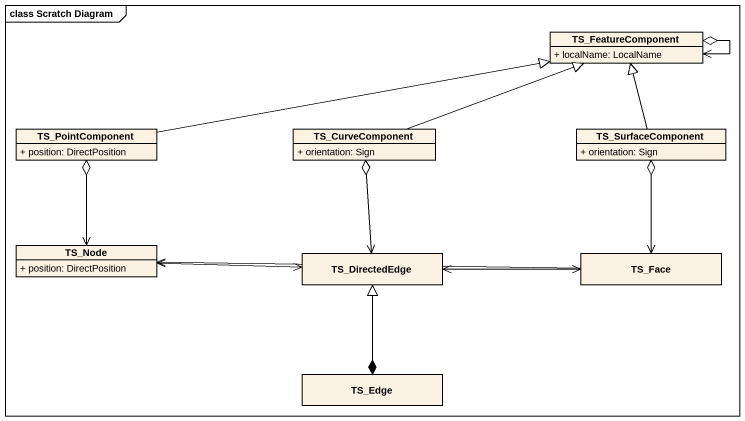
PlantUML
@startuml
mainframe class Scratch Diagram
hide circle
hide empty members
skinparam classAttributeIconSize 0
class TS_FeatureComponent {
  + localName: LocalName
}
class TS_PointComponent {
  + position: DirectPosition
}
class TS_CurveComponent {
  + orientation: Sign
}
class TS_SurfaceComponent {
  + orientation: Sign
}
class TS_Node {
  + position: DirectPosition
}
class TS_DirectedEdge
class TS_Face
class TS_Edge
TS_FeatureComponent <--> TS_FeatureComponent
TS_FeatureComponent <--o TS_FeatureComponent
TS_PointComponent -right-|> TS_FeatureComponent
TS_CurveComponent -right-|> TS_FeatureComponent
TS_SurfaceComponent -up-|> TS_FeatureComponent
TS_Node <-up-o TS_PointComponent
TS_DirectedEdge <-up-o TS_CurveComponent
TS_DirectedEdge <-left-> TS_Node
TS_DirectedEdge <--* TS_Edge
TS_Face <-up-o TS_SurfaceComponent
TS_Face -left-> TS_Node
TS_Face <-left-> TS_DirectedEdge
TS_Edge -up-|> TS_DirectedEdge
@enduml
